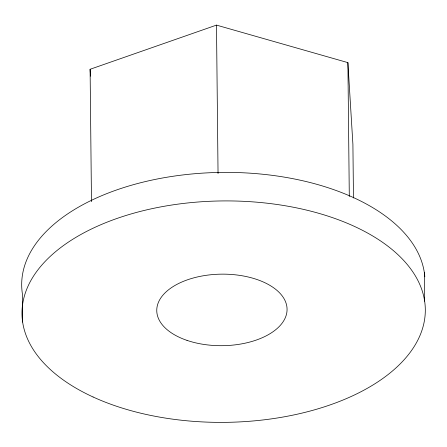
<?xml version="1.0" encoding="UTF-8"?>
<svg xmlns="http://www.w3.org/2000/svg" width="447" height="447" viewBox="0 0 447 447"><rect width="100%" height="100%" fill="white"/><g stroke="black" fill="none" stroke-linecap="round" stroke-linejoin="round"><path stroke-width="0.67" d="M91.484 201.703L90.098 69.279L216.488 25.11L347.895 62.625L352.906 144.308L353.471 197.976M90.098 69.279L90.523 76.202M424.354 272.67L424.65 301.194M347.895 62.625L349.297 196.44M216.488 25.11L218.047 173.559M22.646 322.103L22.35 293.578A201.675 110.722 -0.6 0 1 210.727 172.704A201.675 110.722 -0.6 0 1 424.818 276.771M187.047 340.396A65.156 35.771 -0.6 0 0 287.013 310.916A65.156 35.771 -0.6 0 0 191.685 278.453A65.156 35.771 -0.6 0 0 187.047 340.396M93.088 396.992A201.675 110.722 -0.6 0 0 422.035 330.082A201.675 110.722 -0.6 0 0 155.824 207.866A201.675 110.722 -0.6 0 0 93.088 396.992"/></g></svg>
